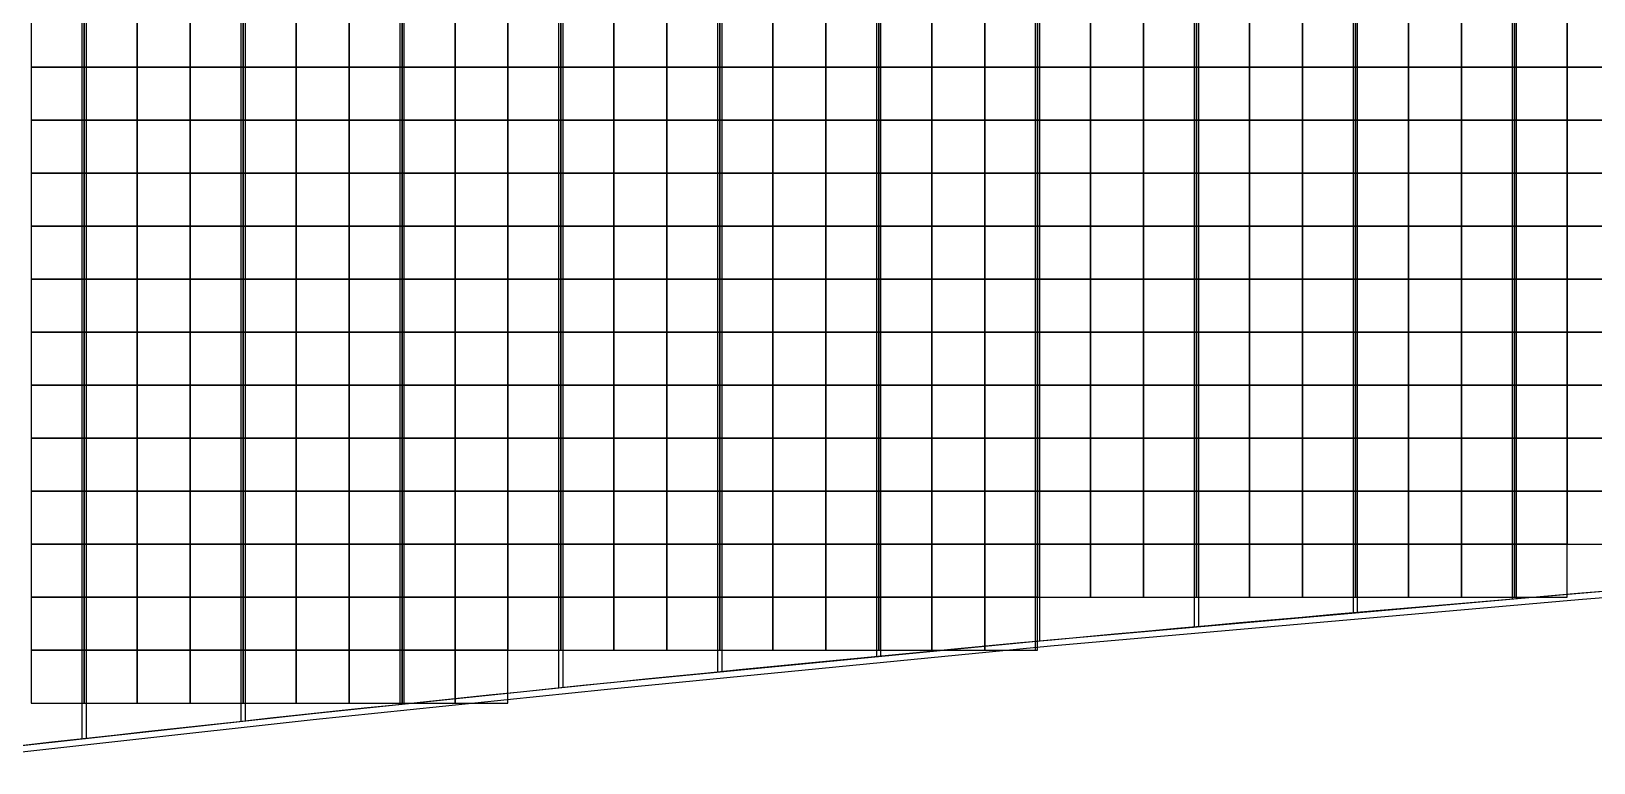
# Model space of a CAD drawing. Extents: x -31693 to 132909863, y -42052423 to 151957.
# Drawn here: x 26045 to 40795, y 106153 to 113055 of the extents above; entities that cross this region are included whole.
import ezdxf

# ---------------------------------------------------------------- set-up
doc = ezdxf.new("R2010")
doc.units = 0
doc.header["$LTSCALE"] = 1000
doc.header["$MEASUREMENT"] = 0
for name, color, linetype in [('500浮箱', 162, 'Continuous'), ('A-G-VISIBLE', 9, 'Continuous'), ('主龙骨', 4, 'Continuous'), ('边梁（14a槽钢', 3, 'Continuous')]:
    doc.layers.add(name, color=color, linetype=linetype)

# ---------------------------------------------------------------- blocks, each defined once
blk = doc.blocks.new('dasd')
at = {"layer": 'A-G-VISIBLE', "linetype": 'Continuous'}
blk.add_arc((-132810.855, 41649.249), 512.294, 92.25539, 96.50024, dxfattribs=at)

msp = doc.modelspace()

# ---------------------------------------------------------------- linework, layer by layer
at = {"layer": '500浮箱', "elevation": 2850}
for points in [[(26045, 112716), (26545, 112716), (26545, 113216), (26045, 113216)], [(26545, 112716), (27045, 112716), (27045, 113216), (26545, 113216)], [(27045, 112716), (27545, 112716), (27545, 113216), (27045, 113216)], [(27545, 112716), (28045, 112716), (28045, 113216), (27545, 113216)], [(28045, 112716), (28545, 112716), (28545, 113216), (28045, 113216)], [(28545, 112716), (29045, 112716), (29045, 113216), (28545, 113216)], [(29045, 112716), (29545, 112716), (29545, 113216), (29045, 113216)], [(29545, 112716), (30045, 112716), (30045, 113216), (29545, 113216)], [(30045, 112716), (30545, 112716), (30545, 113216), (30045, 113216)], [(30545, 112716), (31045, 112716), (31045, 113216), (30545, 113216)], [(31045, 112716), (31545, 112716), (31545, 113216), (31045, 113216)], [(31545, 112716), (32045, 112716), (32045, 113216), (31545, 113216)], [(32045, 112716), (32545, 112716), (32545, 113216), (32045, 113216)], [(32545, 112716), (33045, 112716), (33045, 113216), (32545, 113216)], [(33045, 112716), (33545, 112716), (33545, 113216), (33045, 113216)], [(33545, 112716), (34045, 112716), (34045, 113216), (33545, 113216)], [(34045, 112716), (34545, 112716), (34545, 113216), (34045, 113216)], [(34545, 112716), (35045, 112716), (35045, 113216), (34545, 113216)], [(35045, 112716), (35545, 112716), (35545, 113216), (35045, 113216)], [(35545, 112716), (36045, 112716), (36045, 113216), (35545, 113216)], [(36045, 112716), (36545, 112716), (36545, 113216), (36045, 113216)], [(36545, 112716), (37045, 112716), (37045, 113216), (36545, 113216)], [(37045, 112716), (37545, 112716), (37545, 113216), (37045, 113216)], [(37545, 112716), (38045, 112716), (38045, 113216), (37545, 113216)], [(38045, 112716), (38545, 112716), (38545, 113216), (38045, 113216)], [(38545, 112716), (39045, 112716), (39045, 113216), (38545, 113216)], [(39045, 112716), (39545, 112716), (39545, 113216), (39045, 113216)], [(39545, 112716), (40045, 112716), (40045, 113216), (39545, 113216)], [(40045, 112716), (40545, 112716), (40545, 113216), (40045, 113216)], [(40545, 112716), (41045, 112716), (41045, 113216), (40545, 113216)], [(26045, 112216), (26545, 112216), (26545, 112716), (26045, 112716)], [(26545, 112216), (27045, 112216), (27045, 112716), (26545, 112716)], [(27045, 112216), (27545, 112216), (27545, 112716), (27045, 112716)], [(27545, 112216), (28045, 112216), (28045, 112716), (27545, 112716)], [(28045, 112216), (28545, 112216), (28545, 112716), (28045, 112716)], [(28545, 112216), (29045, 112216), (29045, 112716), (28545, 112716)], [(29045, 112216), (29545, 112216), (29545, 112716), (29045, 112716)], [(29545, 112216), (30045, 112216), (30045, 112716), (29545, 112716)], [(30045, 112216), (30545, 112216), (30545, 112716), (30045, 112716)], [(30545, 112216), (31045, 112216), (31045, 112716), (30545, 112716)], [(31045, 112216), (31545, 112216), (31545, 112716), (31045, 112716)], [(31545, 112216), (32045, 112216), (32045, 112716), (31545, 112716)], [(32045, 112216), (32545, 112216), (32545, 112716), (32045, 112716)], [(32545, 112216), (33045, 112216), (33045, 112716), (32545, 112716)], [(33045, 112216), (33545, 112216), (33545, 112716), (33045, 112716)], [(33545, 112216), (34045, 112216), (34045, 112716), (33545, 112716)], [(34045, 112216), (34545, 112216), (34545, 112716), (34045, 112716)], [(34545, 112216), (35045, 112216), (35045, 112716), (34545, 112716)], [(35045, 112216), (35545, 112216), (35545, 112716), (35045, 112716)], [(35545, 112216), (36045, 112216), (36045, 112716), (35545, 112716)], [(36045, 112216), (36545, 112216), (36545, 112716), (36045, 112716)], [(36545, 112216), (37045, 112216), (37045, 112716), (36545, 112716)], [(37045, 112216), (37545, 112216), (37545, 112716), (37045, 112716)], [(37545, 112216), (38045, 112216), (38045, 112716), (37545, 112716)], [(38045, 112216), (38545, 112216), (38545, 112716), (38045, 112716)], [(38545, 112216), (39045, 112216), (39045, 112716), (38545, 112716)], [(39045, 112216), (39545, 112216), (39545, 112716), (39045, 112716)], [(39545, 112216), (40045, 112216), (40045, 112716), (39545, 112716)], [(40045, 112216), (40545, 112216), (40545, 112716), (40045, 112716)], [(40545, 112216), (41045, 112216), (41045, 112716), (40545, 112716)], [(26045, 111716), (26545, 111716), (26545, 112216), (26045, 112216)], [(26545, 111716), (27045, 111716), (27045, 112216), (26545, 112216)], [(27045, 111716), (27545, 111716), (27545, 112216), (27045, 112216)], [(27545, 111716), (28045, 111716), (28045, 112216), (27545, 112216)], [(28045, 111716), (28545, 111716), (28545, 112216), (28045, 112216)], [(28545, 111716), (29045, 111716), (29045, 112216), (28545, 112216)], [(29045, 111716), (29545, 111716), (29545, 112216), (29045, 112216)], [(29545, 111716), (30045, 111716), (30045, 112216), (29545, 112216)], [(30045, 111716), (30545, 111716), (30545, 112216), (30045, 112216)], [(30545, 111716), (31045, 111716), (31045, 112216), (30545, 112216)], [(31045, 111716), (31545, 111716), (31545, 112216), (31045, 112216)], [(31545, 111716), (32045, 111716), (32045, 112216), (31545, 112216)], [(32045, 111716), (32545, 111716), (32545, 112216), (32045, 112216)], [(32545, 111716), (33045, 111716), (33045, 112216), (32545, 112216)], [(33045, 111716), (33545, 111716), (33545, 112216), (33045, 112216)], [(33545, 111716), (34045, 111716), (34045, 112216), (33545, 112216)], [(34045, 111716), (34545, 111716), (34545, 112216), (34045, 112216)], [(34545, 111716), (35045, 111716), (35045, 112216), (34545, 112216)], [(35045, 111716), (35545, 111716), (35545, 112216), (35045, 112216)], [(35545, 111716), (36045, 111716), (36045, 112216), (35545, 112216)], [(36045, 111716), (36545, 111716), (36545, 112216), (36045, 112216)], [(36545, 111716), (37045, 111716), (37045, 112216), (36545, 112216)], [(37045, 111716), (37545, 111716), (37545, 112216), (37045, 112216)], [(37545, 111716), (38045, 111716), (38045, 112216), (37545, 112216)], [(38045, 111716), (38545, 111716), (38545, 112216), (38045, 112216)], [(38545, 111716), (39045, 111716), (39045, 112216), (38545, 112216)], [(39045, 111716), (39545, 111716), (39545, 112216), (39045, 112216)], [(39545, 111716), (40045, 111716), (40045, 112216), (39545, 112216)], [(40045, 111716), (40545, 111716), (40545, 112216), (40045, 112216)], [(40545, 111716), (41045, 111716), (41045, 112216), (40545, 112216)], [(26045, 111216), (26545, 111216), (26545, 111716), (26045, 111716)], [(26545, 111216), (27045, 111216), (27045, 111716), (26545, 111716)], [(27045, 111216), (27545, 111216), (27545, 111716), (27045, 111716)], [(27545, 111216), (28045, 111216), (28045, 111716), (27545, 111716)], [(28045, 111216), (28545, 111216), (28545, 111716), (28045, 111716)], [(28545, 111216), (29045, 111216), (29045, 111716), (28545, 111716)], [(29045, 111216), (29545, 111216), (29545, 111716), (29045, 111716)], [(29545, 111216), (30045, 111216), (30045, 111716), (29545, 111716)], [(30045, 111216), (30545, 111216), (30545, 111716), (30045, 111716)], [(30545, 111216), (31045, 111216), (31045, 111716), (30545, 111716)], [(31045, 111216), (31545, 111216), (31545, 111716), (31045, 111716)], [(31545, 111216), (32045, 111216), (32045, 111716), (31545, 111716)], [(32045, 111216), (32545, 111216), (32545, 111716), (32045, 111716)], [(32545, 111216), (33045, 111216), (33045, 111716), (32545, 111716)], [(33045, 111216), (33545, 111216), (33545, 111716), (33045, 111716)], [(33545, 111216), (34045, 111216), (34045, 111716), (33545, 111716)], [(34045, 111216), (34545, 111216), (34545, 111716), (34045, 111716)], [(34545, 111216), (35045, 111216), (35045, 111716), (34545, 111716)], [(35045, 111216), (35545, 111216), (35545, 111716), (35045, 111716)], [(35545, 111216), (36045, 111216), (36045, 111716), (35545, 111716)], [(36045, 111216), (36545, 111216), (36545, 111716), (36045, 111716)], [(36545, 111216), (37045, 111216), (37045, 111716), (36545, 111716)], [(37045, 111216), (37545, 111216), (37545, 111716), (37045, 111716)], [(37545, 111216), (38045, 111216), (38045, 111716), (37545, 111716)], [(38045, 111216), (38545, 111216), (38545, 111716), (38045, 111716)], [(38545, 111216), (39045, 111216), (39045, 111716), (38545, 111716)], [(39045, 111216), (39545, 111216), (39545, 111716), (39045, 111716)], [(39545, 111216), (40045, 111216), (40045, 111716), (39545, 111716)], [(40045, 111216), (40545, 111216), (40545, 111716), (40045, 111716)], [(40545, 111216), (41045, 111216), (41045, 111716), (40545, 111716)], [(26045, 110716), (26545, 110716), (26545, 111216), (26045, 111216)], [(26545, 110716), (27045, 110716), (27045, 111216), (26545, 111216)], [(27045, 110716), (27545, 110716), (27545, 111216), (27045, 111216)], [(27545, 110716), (28045, 110716), (28045, 111216), (27545, 111216)], [(28045, 110716), (28545, 110716), (28545, 111216), (28045, 111216)], [(28545, 110716), (29045, 110716), (29045, 111216), (28545, 111216)], [(29045, 110716), (29545, 110716), (29545, 111216), (29045, 111216)], [(29545, 110716), (30045, 110716), (30045, 111216), (29545, 111216)], [(30045, 110716), (30545, 110716), (30545, 111216), (30045, 111216)], [(30545, 110716), (31045, 110716), (31045, 111216), (30545, 111216)], [(31045, 110716), (31545, 110716), (31545, 111216), (31045, 111216)], [(31545, 110716), (32045, 110716), (32045, 111216), (31545, 111216)], [(32045, 110716), (32545, 110716), (32545, 111216), (32045, 111216)], [(32545, 110716), (33045, 110716), (33045, 111216), (32545, 111216)], [(33045, 110716), (33545, 110716), (33545, 111216), (33045, 111216)], [(33545, 110716), (34045, 110716), (34045, 111216), (33545, 111216)], [(34045, 110716), (34545, 110716), (34545, 111216), (34045, 111216)], [(34545, 110716), (35045, 110716), (35045, 111216), (34545, 111216)], [(35045, 110716), (35545, 110716), (35545, 111216), (35045, 111216)], [(35545, 110716), (36045, 110716), (36045, 111216), (35545, 111216)], [(36045, 110716), (36545, 110716), (36545, 111216), (36045, 111216)], [(36545, 110716), (37045, 110716), (37045, 111216), (36545, 111216)], [(37045, 110716), (37545, 110716), (37545, 111216), (37045, 111216)], [(37545, 110716), (38045, 110716), (38045, 111216), (37545, 111216)], [(38045, 110716), (38545, 110716), (38545, 111216), (38045, 111216)], [(38545, 110716), (39045, 110716), (39045, 111216), (38545, 111216)], [(39045, 110716), (39545, 110716), (39545, 111216), (39045, 111216)], [(39545, 110716), (40045, 110716), (40045, 111216), (39545, 111216)], [(40045, 110716), (40545, 110716), (40545, 111216), (40045, 111216)], [(40545, 110716), (41045, 110716), (41045, 111216), (40545, 111216)], [(26045, 110216), (26545, 110216), (26545, 110716), (26045, 110716)], [(26545, 110216), (27045, 110216), (27045, 110716), (26545, 110716)], [(27045, 110216), (27545, 110216), (27545, 110716), (27045, 110716)], [(27545, 110216), (28045, 110216), (28045, 110716), (27545, 110716)], [(28045, 110216), (28545, 110216), (28545, 110716), (28045, 110716)], [(28545, 110216), (29045, 110216), (29045, 110716), (28545, 110716)], [(29045, 110216), (29545, 110216), (29545, 110716), (29045, 110716)], [(29545, 110216), (30045, 110216), (30045, 110716), (29545, 110716)], [(30045, 110216), (30545, 110216), (30545, 110716), (30045, 110716)], [(30545, 110216), (31045, 110216), (31045, 110716), (30545, 110716)], [(31045, 110216), (31545, 110216), (31545, 110716), (31045, 110716)], [(31545, 110216), (32045, 110216), (32045, 110716), (31545, 110716)], [(32045, 110216), (32545, 110216), (32545, 110716), (32045, 110716)], [(32545, 110216), (33045, 110216), (33045, 110716), (32545, 110716)], [(33045, 110216), (33545, 110216), (33545, 110716), (33045, 110716)], [(33545, 110216), (34045, 110216), (34045, 110716), (33545, 110716)], [(34045, 110216), (34545, 110216), (34545, 110716), (34045, 110716)], [(34545, 110216), (35045, 110216), (35045, 110716), (34545, 110716)], [(35045, 110216), (35545, 110216), (35545, 110716), (35045, 110716)], [(35545, 110216), (36045, 110216), (36045, 110716), (35545, 110716)], [(36045, 110216), (36545, 110216), (36545, 110716), (36045, 110716)], [(36545, 110216), (37045, 110216), (37045, 110716), (36545, 110716)], [(37045, 110216), (37545, 110216), (37545, 110716), (37045, 110716)], [(37545, 110216), (38045, 110216), (38045, 110716), (37545, 110716)], [(38045, 110216), (38545, 110216), (38545, 110716), (38045, 110716)], [(38545, 110216), (39045, 110216), (39045, 110716), (38545, 110716)], [(39045, 110216), (39545, 110216), (39545, 110716), (39045, 110716)], [(39545, 110216), (40045, 110216), (40045, 110716), (39545, 110716)], [(40045, 110216), (40545, 110216), (40545, 110716), (40045, 110716)], [(40545, 110216), (41045, 110216), (41045, 110716), (40545, 110716)], [(26045, 109716), (26545, 109716), (26545, 110216), (26045, 110216)], [(26545, 109716), (27045, 109716), (27045, 110216), (26545, 110216)], [(27045, 109716), (27545, 109716), (27545, 110216), (27045, 110216)], [(27545, 109716), (28045, 109716), (28045, 110216), (27545, 110216)], [(28045, 109716), (28545, 109716), (28545, 110216), (28045, 110216)], [(28545, 109716), (29045, 109716), (29045, 110216), (28545, 110216)], [(29045, 109716), (29545, 109716), (29545, 110216), (29045, 110216)], [(29545, 109716), (30045, 109716), (30045, 110216), (29545, 110216)], [(30045, 109716), (30545, 109716), (30545, 110216), (30045, 110216)], [(30545, 109716), (31045, 109716), (31045, 110216), (30545, 110216)], [(31045, 109716), (31545, 109716), (31545, 110216), (31045, 110216)], [(31545, 109716), (32045, 109716), (32045, 110216), (31545, 110216)], [(32045, 109716), (32545, 109716), (32545, 110216), (32045, 110216)], [(32545, 109716), (33045, 109716), (33045, 110216), (32545, 110216)], [(33045, 109716), (33545, 109716), (33545, 110216), (33045, 110216)], [(33545, 109716), (34045, 109716), (34045, 110216), (33545, 110216)], [(34045, 109716), (34545, 109716), (34545, 110216), (34045, 110216)], [(34545, 109716), (35045, 109716), (35045, 110216), (34545, 110216)], [(35045, 109716), (35545, 109716), (35545, 110216), (35045, 110216)], [(35545, 109716), (36045, 109716), (36045, 110216), (35545, 110216)], [(36045, 109716), (36545, 109716), (36545, 110216), (36045, 110216)], [(36545, 109716), (37045, 109716), (37045, 110216), (36545, 110216)], [(37045, 109716), (37545, 109716), (37545, 110216), (37045, 110216)], [(37545, 109716), (38045, 109716), (38045, 110216), (37545, 110216)], [(38045, 109716), (38545, 109716), (38545, 110216), (38045, 110216)], [(38545, 109716), (39045, 109716), (39045, 110216), (38545, 110216)], [(39045, 109716), (39545, 109716), (39545, 110216), (39045, 110216)], [(39545, 109716), (40045, 109716), (40045, 110216), (39545, 110216)], [(40045, 109716), (40545, 109716), (40545, 110216), (40045, 110216)], [(40545, 109716), (41045, 109716), (41045, 110216), (40545, 110216)], [(26045, 109216), (26545, 109216), (26545, 109716), (26045, 109716)], [(26545, 109216), (27045, 109216), (27045, 109716), (26545, 109716)], [(27045, 109216), (27545, 109216), (27545, 109716), (27045, 109716)], [(27545, 109216), (28045, 109216), (28045, 109716), (27545, 109716)], [(28045, 109216), (28545, 109216), (28545, 109716), (28045, 109716)], [(28545, 109216), (29045, 109216), (29045, 109716), (28545, 109716)], [(29045, 109216), (29545, 109216), (29545, 109716), (29045, 109716)], [(29545, 109216), (30045, 109216), (30045, 109716), (29545, 109716)], [(30045, 109216), (30545, 109216), (30545, 109716), (30045, 109716)], [(30545, 109216), (31045, 109216), (31045, 109716), (30545, 109716)], [(31045, 109216), (31545, 109216), (31545, 109716), (31045, 109716)], [(31545, 109216), (32045, 109216), (32045, 109716), (31545, 109716)], [(32045, 109216), (32545, 109216), (32545, 109716), (32045, 109716)], [(32545, 109216), (33045, 109216), (33045, 109716), (32545, 109716)], [(33045, 109216), (33545, 109216), (33545, 109716), (33045, 109716)], [(33545, 109216), (34045, 109216), (34045, 109716), (33545, 109716)], [(34045, 109216), (34545, 109216), (34545, 109716), (34045, 109716)], [(34545, 109216), (35045, 109216), (35045, 109716), (34545, 109716)], [(35045, 109216), (35545, 109216), (35545, 109716), (35045, 109716)], [(35545, 109216), (36045, 109216), (36045, 109716), (35545, 109716)], [(36045, 109216), (36545, 109216), (36545, 109716), (36045, 109716)], [(36545, 109216), (37045, 109216), (37045, 109716), (36545, 109716)], [(37045, 109216), (37545, 109216), (37545, 109716), (37045, 109716)], [(37545, 109216), (38045, 109216), (38045, 109716), (37545, 109716)], [(38045, 109216), (38545, 109216), (38545, 109716), (38045, 109716)], [(38545, 109216), (39045, 109216), (39045, 109716), (38545, 109716)], [(39045, 109216), (39545, 109216), (39545, 109716), (39045, 109716)], [(39545, 109216), (40045, 109216), (40045, 109716), (39545, 109716)], [(40045, 109216), (40545, 109216), (40545, 109716), (40045, 109716)], [(40545, 109216), (41045, 109216), (41045, 109716), (40545, 109716)], [(26045, 108716), (26545, 108716), (26545, 109216), (26045, 109216)], [(26545, 108716), (27045, 108716), (27045, 109216), (26545, 109216)], [(27045, 108716), (27545, 108716), (27545, 109216), (27045, 109216)], [(27545, 108716), (28045, 108716), (28045, 109216), (27545, 109216)], [(28045, 108716), (28545, 108716), (28545, 109216), (28045, 109216)], [(28545, 108716), (29045, 108716), (29045, 109216), (28545, 109216)], [(29045, 108716), (29545, 108716), (29545, 109216), (29045, 109216)], [(29545, 108716), (30045, 108716), (30045, 109216), (29545, 109216)], [(30045, 108716), (30545, 108716), (30545, 109216), (30045, 109216)], [(30545, 108716), (31045, 108716), (31045, 109216), (30545, 109216)], [(31045, 108716), (31545, 108716), (31545, 109216), (31045, 109216)], [(31545, 108716), (32045, 108716), (32045, 109216), (31545, 109216)], [(32045, 108716), (32545, 108716), (32545, 109216), (32045, 109216)], [(32545, 108716), (33045, 108716), (33045, 109216), (32545, 109216)], [(33045, 108716), (33545, 108716), (33545, 109216), (33045, 109216)], [(33545, 108716), (34045, 108716), (34045, 109216), (33545, 109216)], [(34045, 108716), (34545, 108716), (34545, 109216), (34045, 109216)], [(34545, 108716), (35045, 108716), (35045, 109216), (34545, 109216)], [(35045, 108716), (35545, 108716), (35545, 109216), (35045, 109216)], [(35545, 108716), (36045, 108716), (36045, 109216), (35545, 109216)], [(36045, 108716), (36545, 108716), (36545, 109216), (36045, 109216)], [(36545, 108716), (37045, 108716), (37045, 109216), (36545, 109216)], [(37045, 108716), (37545, 108716), (37545, 109216), (37045, 109216)], [(37545, 108716), (38045, 108716), (38045, 109216), (37545, 109216)], [(38045, 108716), (38545, 108716), (38545, 109216), (38045, 109216)], [(38545, 108716), (39045, 108716), (39045, 109216), (38545, 109216)], [(39045, 108716), (39545, 108716), (39545, 109216), (39045, 109216)], [(39545, 108716), (40045, 108716), (40045, 109216), (39545, 109216)], [(40045, 108716), (40545, 108716), (40545, 109216), (40045, 109216)], [(40545, 108716), (41045, 108716), (41045, 109216), (40545, 109216)], [(26045, 108216), (26545, 108216), (26545, 108716), (26045, 108716)], [(26545, 108216), (27045, 108216), (27045, 108716), (26545, 108716)], [(27045, 108216), (27545, 108216), (27545, 108716), (27045, 108716)], [(27545, 108216), (28045, 108216), (28045, 108716), (27545, 108716)], [(28045, 108216), (28545, 108216), (28545, 108716), (28045, 108716)], [(28545, 108216), (29045, 108216), (29045, 108716), (28545, 108716)], [(29045, 108216), (29545, 108216), (29545, 108716), (29045, 108716)], [(29545, 108216), (30045, 108216), (30045, 108716), (29545, 108716)], [(30045, 108216), (30545, 108216), (30545, 108716), (30045, 108716)], [(30545, 108216), (31045, 108216), (31045, 108716), (30545, 108716)], [(31045, 108216), (31545, 108216), (31545, 108716), (31045, 108716)], [(31545, 108216), (32045, 108216), (32045, 108716), (31545, 108716)], [(32045, 108216), (32545, 108216), (32545, 108716), (32045, 108716)], [(32545, 108216), (33045, 108216), (33045, 108716), (32545, 108716)], [(33045, 108216), (33545, 108216), (33545, 108716), (33045, 108716)], [(33545, 108216), (34045, 108216), (34045, 108716), (33545, 108716)], [(34045, 108216), (34545, 108216), (34545, 108716), (34045, 108716)], [(34545, 108216), (35045, 108216), (35045, 108716), (34545, 108716)], [(35045, 108216), (35545, 108216), (35545, 108716), (35045, 108716)], [(35545, 108216), (36045, 108216), (36045, 108716), (35545, 108716)], [(36045, 108216), (36545, 108216), (36545, 108716), (36045, 108716)], [(36545, 108216), (37045, 108216), (37045, 108716), (36545, 108716)], [(37045, 108216), (37545, 108216), (37545, 108716), (37045, 108716)], [(37545, 108216), (38045, 108216), (38045, 108716), (37545, 108716)], [(38045, 108216), (38545, 108216), (38545, 108716), (38045, 108716)], [(38545, 108216), (39045, 108216), (39045, 108716), (38545, 108716)], [(39045, 108216), (39545, 108216), (39545, 108716), (39045, 108716)], [(39545, 108216), (40045, 108216), (40045, 108716), (39545, 108716)], [(40045, 108216), (40545, 108216), (40545, 108716), (40045, 108716)], [(40545, 108216), (41045, 108216), (41045, 108716), (40545, 108716)], [(26045, 107716), (26545, 107716), (26545, 108216), (26045, 108216)], [(26545, 107716), (27045, 107716), (27045, 108216), (26545, 108216)], [(27045, 107716), (27545, 107716), (27545, 108216), (27045, 108216)], [(27545, 107716), (28045, 107716), (28045, 108216), (27545, 108216)], [(28045, 107716), (28545, 107716), (28545, 108216), (28045, 108216)], [(28545, 107716), (29045, 107716), (29045, 108216), (28545, 108216)], [(29045, 107716), (29545, 107716), (29545, 108216), (29045, 108216)], [(29545, 107716), (30045, 107716), (30045, 108216), (29545, 108216)], [(30045, 107716), (30545, 107716), (30545, 108216), (30045, 108216)], [(30545, 107716), (31045, 107716), (31045, 108216), (30545, 108216)], [(31045, 107716), (31545, 107716), (31545, 108216), (31045, 108216)], [(31545, 107716), (32045, 107716), (32045, 108216), (31545, 108216)], [(32045, 107716), (32545, 107716), (32545, 108216), (32045, 108216)], [(32545, 107716), (33045, 107716), (33045, 108216), (32545, 108216)], [(33045, 107716), (33545, 107716), (33545, 108216), (33045, 108216)], [(33545, 107716), (34045, 107716), (34045, 108216), (33545, 108216)], [(34045, 107716), (34545, 107716), (34545, 108216), (34045, 108216)], [(34545, 107716), (35045, 107716), (35045, 108216), (34545, 108216)], [(35045, 107716), (35545, 107716), (35545, 108216), (35045, 108216)], [(35545, 107716), (36045, 107716), (36045, 108216), (35545, 108216)], [(36045, 107716), (36545, 107716), (36545, 108216), (36045, 108216)], [(36545, 107716), (37045, 107716), (37045, 108216), (36545, 108216)], [(37045, 107716), (37545, 107716), (37545, 108216), (37045, 108216)], [(37545, 107716), (38045, 107716), (38045, 108216), (37545, 108216)], [(38045, 107716), (38545, 107716), (38545, 108216), (38045, 108216)], [(38545, 107716), (39045, 107716), (39045, 108216), (38545, 108216)], [(39045, 107716), (39545, 107716), (39545, 108216), (39045, 108216)], [(39545, 107716), (40045, 107716), (40045, 108216), (39545, 108216)], [(40045, 107716), (40545, 107716), (40545, 108216), (40045, 108216)], [(26045, 107216), (26545, 107216), (26545, 107716), (26045, 107716)], [(26545, 107216), (27045, 107216), (27045, 107716), (26545, 107716)], [(27045, 107216), (27545, 107216), (27545, 107716), (27045, 107716)], [(27545, 107216), (28045, 107216), (28045, 107716), (27545, 107716)], [(28045, 107216), (28545, 107216), (28545, 107716), (28045, 107716)], [(28545, 107216), (29045, 107216), (29045, 107716), (28545, 107716)], [(29045, 107216), (29545, 107216), (29545, 107716), (29045, 107716)], [(29545, 107216), (30045, 107216), (30045, 107716), (29545, 107716)], [(30045, 107216), (30545, 107216), (30545, 107716), (30045, 107716)], [(30545, 107216), (31045, 107216), (31045, 107716), (30545, 107716)], [(31045, 107216), (31545, 107216), (31545, 107716), (31045, 107716)], [(31545, 107216), (32045, 107216), (32045, 107716), (31545, 107716)], [(32045, 107216), (32545, 107216), (32545, 107716), (32045, 107716)], [(32545, 107216), (33045, 107216), (33045, 107716), (32545, 107716)], [(33045, 107216), (33545, 107216), (33545, 107716), (33045, 107716)], [(33545, 107216), (34045, 107216), (34045, 107716), (33545, 107716)], [(34045, 107216), (34545, 107216), (34545, 107716), (34045, 107716)], [(34545, 107216), (35045, 107216), (35045, 107716), (34545, 107716)], [(35045, 107216), (35545, 107216), (35545, 107716), (35045, 107716)], [(26045, 106716), (26545, 106716), (26545, 107216), (26045, 107216)], [(26545, 106716), (27045, 106716), (27045, 107216), (26545, 107216)], [(27045, 106716), (27545, 106716), (27545, 107216), (27045, 107216)], [(27545, 106716), (28045, 106716), (28045, 107216), (27545, 107216)], [(28045, 106716), (28545, 106716), (28545, 107216), (28045, 107216)], [(28545, 106716), (29045, 106716), (29045, 107216), (28545, 107216)], [(29045, 106716), (29545, 106716), (29545, 107216), (29045, 107216)], [(29545, 106716), (30045, 106716), (30045, 107216), (29545, 107216)], [(30045, 106716), (30545, 106716), (30545, 107216), (30045, 107216)]]:
    msp.add_lwpolyline(points, close=True, dxfattribs=at)
at = {"layer": '主龙骨', "elevation": 2850}
for points in [[(26523, 121575), (26523, 106377)], [(26566, 106382), (26566, 121573)], [(28023, 121512), (28023, 106542)], [(28066, 106546), (28066, 121510)], [(29523, 121447), (29523, 106702)], [(29566, 106706), (29566, 121445)], [(31023, 121381), (31023, 106857)], [(31066, 106861), (31066, 121379)], [(32523, 121315), (32523, 107008)], [(32566, 107012), (32566, 121313)], [(34023, 121247), (34023, 107154)], [(34066, 107158), (34066, 121245)], [(35523, 121216), (35523, 107216)], [(35566, 107300), (35566, 121216)], [(37023, 121108), (37023, 107434)], [(37066, 107438), (37066, 121106)], [(38523, 121037), (38523, 107567)], [(38566, 107571), (38566, 121035)], [(40023, 120965), (40023, 107696)], [(40066, 107699), (40066, 120963)]]:
    msp.add_lwpolyline(points, dxfattribs=at)
at = {"layer": '边梁（14a槽钢', "elevation": 2850}
for points in [[(60120, 108934), (54155, 108632), (50527, 108414), (47570, 108218), (43349, 107907), (40650, 107690), (35667, 107251), (31453, 106842), (28705, 106557), (25043, 106153), (21663, 109996), (18622, 113461), (16246, 116169), (14045, 118677), (11851, 121177), (10926, 122231), (28046, 121569), (31670, 121411), (42015, 120926), (50546, 120488), (58048, 120075)], [(60117, 108992), (54152, 108690), (50523, 108472), (47566, 108275), (43345, 107965), (40645, 107748), (35662, 107309), (31447, 106900), (28699, 106614), (25066, 106213), (21707, 110034), (18666, 113499), (16290, 116207), (14088, 118716), (11895, 121216), (11059, 122168), (28044, 121511), (31668, 121353), (42012, 120868), (50543, 120430), (58044, 120017)]]:
    msp.add_lwpolyline(points, dxfattribs=at)

# ---------------------------------------------------------------- block references
at = {"xscale": 1000, "yscale": 1000, "zscale": 1000}
msp.add_blockref('dasd', (132893911, -42052037, 2850), dxfattribs=at)

doc.saveas('drawing.dxf')
